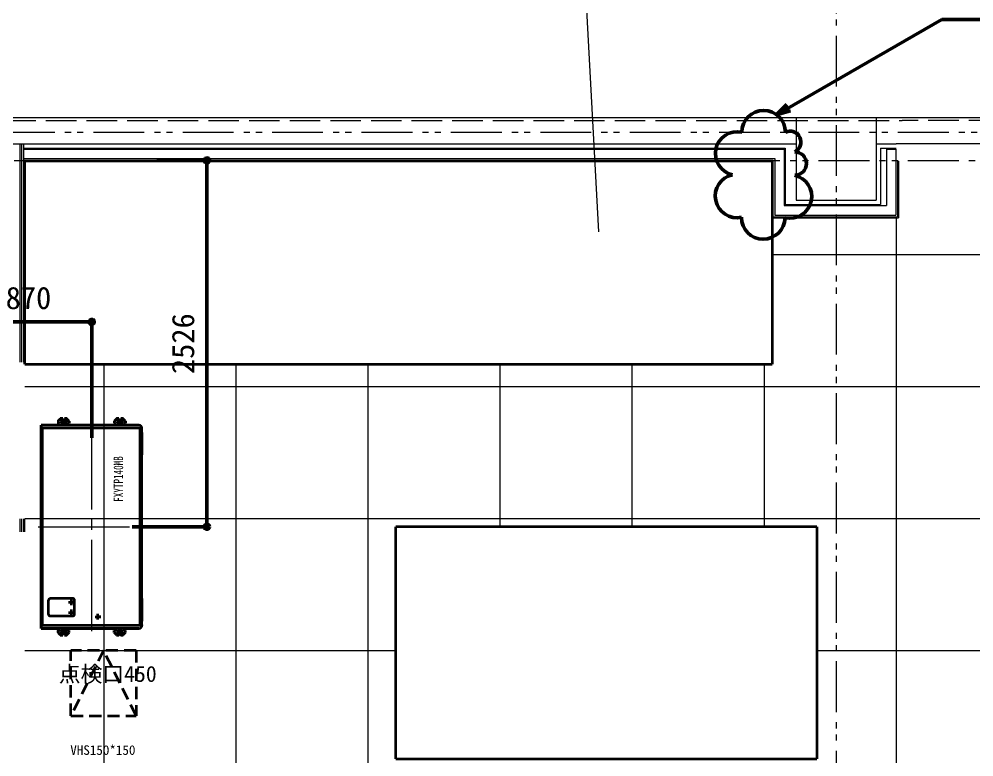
# Model space of a CAD drawing. Units: millimetres at full size. Extents: x -22551 to 92397, y -19340 to 14894.
# Drawn here: x 62992 to 69571, y 2208 to 7294 of the extents above; entities that cross this region are included whole.
import ezdxf
from ezdxf.enums import TextEntityAlignment as Align

# ---------------------------------------------------------------- set-up
doc = ezdxf.new("R2010")
doc.units = ezdxf.units.MM
doc.header["$LTSCALE"] = 70
doc.header["$PDMODE"] = 32
doc.header["$PDSIZE"] = 35
for name, pattern in [('CHAIN1', [8, 5, -1, 1, -1]), ('CHAIN2', [12, 9, -1, 1, -1]), ('DASHED1', [1.8, 1.2, -0.6]), ('DASHED3', [4, 3, -1]), ('DOUBLE_CHAIN1', [8.8, 5, -1, 0.6, -0.6, 0.6, -1])]:
    doc.linetypes.add(name, pattern=pattern)
for name, color, linetype, lineweight in [('2-0_通芯', 7, 'Continuous', 15), ('2-1_躯体', 7, 'Continuous', 15), ('2-3_間仕切り', 7, 'Continuous', 15), ('2-6_3-7', 7, 'Continuous', 15), ('4-2_5-3', 7, 'Continuous', 15), ('4-4_ジプトーン・ケイカル', 7, 'Continuous', 15), ('5-0_無題1', 1, 'Continuous', 60), ('6-0_無題1', 1, 'Continuous', 60), ('9-0_無題1', 5, 'Continuous', 40), ('9-1_無題2', 5, 'DASHED1', 40)]:
    doc.layers.add(name, color=color, linetype=linetype, lineweight=lineweight)
doc.styles.add('ＭＳ ゴシック', font='')
doc.styles.get('ＭＳ ゴシック').set_extended_font_data('MS Gothic')

# ---------------------------------------------------------------- blocks, each defined once
blk = doc.blocks.new('グループ部品-65')
at = {"layer": '9-0_無題1'}
for p, q in [((63030.02, 4914.77), (63030.02, 6314.77)), ((68180.02, 6314.77), (63030.02, 6314.77)), ((68180.02, 6314.77), (68180.02, 4914.77)), ((63030.02, 4914.77), (68180.02, 4914.77))]:
    blk.add_line(p, q, dxfattribs=at)
blk = doc.blocks.new('グループ部品-66')
at = {"layer": '9-0_無題1'}
for p, q in [((65588.52, 2194.77), (65588.52, 3794.77)), ((68488.52, 3794.77), (65588.52, 3794.77)), ((68488.52, 3794.77), (68488.52, 2194.77)), ((65588.52, 2194.77), (68488.52, 2194.77))]:
    blk.add_line(p, q, dxfattribs=at)
blk = doc.blocks.new('グループ部品-69')
at = {"layer": '9-0_無題1'}
for p, q in [((63274.77, 4538.81), (63274.77, 4541.11)), ((63274.77, 4541.11), (63291.77, 4541.11)), ((63274.77, 4541.11), (63274.77, 4538.81)), ((63291.77, 4541.11), (63274.77, 4541.11)), ((63291.77, 4541.11), (63291.77, 4525.11)), ((63291.77, 4525.11), (63291.77, 4541.11)), ((63303.77, 4541.11), (63303.77, 4525.11)), ((63303.77, 4541.11), (63303.77, 4525.11)), ((63320.77, 4541.11), (63303.77, 4541.11)), ((63320.77, 4538.81), (63320.77, 4541.11)), ((63662.77, 4541.11), (63662.77, 4538.81)), ((63679.77, 4541.11), (63662.77, 4541.11)), ((63679.77, 4541.11), (63679.77, 4525.11)), ((63679.77, 4525.11), (63679.77, 4541.11)), ((63691.77, 4541.11), (63691.77, 4525.11)), ((63691.77, 4541.11), (63691.77, 4525.11)), ((63708.77, 4541.11), (63691.77, 4541.11)), ((63708.77, 4538.81), (63708.77, 4541.11)), ((63817.77, 4494.11), (63142.77, 4494.11)), ((63142.77, 3094.11), (63142.77, 4494.11)), ((63142.77, 4494.11), (63142.77, 3094.11)), ((63269.77, 4494.11), (63142.77, 4494.11)), ((63837.74, 4475.11), (63142.77, 4475.11)), ((63837.77, 4474.11), (63142.77, 4474.11)), ((63151.77, 3114.11), (63151.77, 4474.11)), ((63152.77, 3114.11), (63152.77, 4474.11)), ((63259.77, 4522.04), (63259.77, 4509.11)), ((63259.77, 4522.04), (63259.77, 4509.11)), ((63261.23, 4525.57), (63274.77, 4538.81)), ((63274.77, 4538.81), (63261.23, 4525.57)), ((63269.77, 4499.11), (63269.77, 4494.11)), ((63269.77, 4499.11), (63269.77, 4494.11)), ((63291.77, 4525.11), (63283.77, 4525.11)), ((63283.77, 4525.11), (63291.77, 4525.11)), ((63311.77, 4513.11), (63283.77, 4513.11)), ((63311.77, 4513.11), (63283.77, 4513.11)), ((63311.77, 4525.11), (63303.77, 4525.11)), ((63303.77, 4525.11), (63311.77, 4525.11)), ((63334.31, 4525.57), (63320.77, 4538.81)), ((63334.31, 4525.57), (63320.77, 4538.81)), ((63325.77, 4499.11), (63325.77, 4494.11)), ((63325.77, 4494.11), (63325.77, 4499.11)), ((63657.77, 4494.11), (63325.77, 4494.11)), ((63335.77, 4522.04), (63335.77, 4509.11)), ((63335.77, 4509.11), (63335.77, 4522.04)), ((63647.77, 4522.04), (63647.77, 4509.11)), ((63647.77, 4522.04), (63647.77, 4509.11)), ((63649.23, 4525.57), (63662.77, 4538.81)), ((63662.77, 4538.81), (63649.23, 4525.57)), ((63657.77, 4499.11), (63657.77, 4494.11)), ((63657.77, 4499.11), (63657.77, 4494.11)), ((63679.77, 4525.11), (63671.77, 4525.11)), ((63671.77, 4525.11), (63679.77, 4525.11)), ((63699.77, 4513.11), (63671.77, 4513.11)), ((63699.77, 4513.11), (63671.77, 4513.11)), ((63699.77, 4525.11), (63691.77, 4525.11)), ((63691.77, 4525.11), (63699.77, 4525.11)), ((63722.31, 4525.57), (63708.77, 4538.81)), ((63722.31, 4525.57), (63708.77, 4538.81)), ((63713.77, 4499.11), (63713.77, 4494.11)), ((63713.77, 4494.11), (63713.77, 4499.11)), ((63817.77, 4494.11), (63713.77, 4494.11)), ((63723.77, 4522.04), (63723.77, 4509.11)), ((63723.77, 4509.11), (63723.77, 4522.04)), ((63826.37, 3114.11), (63826.37, 4474.11)), ((63837.57, 3114.11), (63837.57, 4474.11)), ((63837.77, 4470.11), (63837.77, 4474.11)), ((63837.77, 4470.11), (63837.77, 4474.11)), ((63837.77, 4470.11), (63837.57, 4470.11)), ((63837.57, 4470.11), (63837.77, 4470.11)), ((63837.57, 3118.11), (63837.57, 4470.11)), ((63838.37, 4444.87), (63837.57, 4444.87)), ((63838.37, 4444.87), (63838.37, 4289.11)), ((63838.37, 4289.11), (63837.57, 4289.11)), ((63363.97, 3299.11), (63203.97, 3299.11)), ((63838.37, 3299.11), (63837.57, 3299.11)), ((63838.37, 3299.11), (63838.37, 3143.35)), ((63193.97, 3189.11), (63193.97, 3289.11)), ((63373.97, 3274.11), (63351.77, 3274.11)), ((63373.97, 3189.11), (63373.97, 3289.11)), ((63363.97, 3179.11), (63203.97, 3179.11)), ((63554.77, 3174.11), (63534.77, 3174.11)), ((63837.77, 3114.11), (63142.77, 3114.11)), ((63837.74, 3113.11), (63142.77, 3113.11)), ((63817.77, 3094.11), (63142.77, 3094.11)), ((63142.77, 3094.11), (63269.77, 3094.11)), ((63269.77, 3089.11), (63269.77, 3094.11)), ((63269.77, 3094.11), (63269.77, 3089.11)), ((63325.77, 3089.11), (63325.77, 3094.11)), ((63325.77, 3094.11), (63657.77, 3094.11)), ((63325.77, 3089.11), (63325.77, 3094.11)), ((63657.77, 3089.11), (63657.77, 3094.11)), ((63657.77, 3094.11), (63657.77, 3089.11)), ((63713.77, 3089.11), (63713.77, 3094.11)), ((63713.77, 3094.11), (63817.77, 3094.11)), ((63713.77, 3089.11), (63713.77, 3094.11)), ((63837.57, 3143.35), (63838.37, 3143.35)), ((63837.77, 3118.11), (63837.57, 3118.11)), ((63837.77, 3118.11), (63837.57, 3118.11)), ((63837.77, 3118.11), (63837.77, 3114.11)), ((63837.77, 3114.11), (63837.77, 3118.11)), ((63259.77, 3066.18), (63259.77, 3079.11)), ((63259.77, 3079.11), (63259.77, 3066.18)), ((63261.23, 3062.65), (63274.77, 3049.41)), ((63274.77, 3049.41), (63274.77, 3047.11)), ((63274.77, 3047.11), (63291.77, 3047.11)), ((63274.77, 3047.11), (63291.77, 3047.11)), ((63311.77, 3075.11), (63283.77, 3075.11)), ((63283.77, 3075.11), (63311.77, 3075.11)), ((63291.77, 3063.11), (63283.77, 3063.11)), ((63291.77, 3063.11), (63283.77, 3063.11)), ((63291.77, 3047.11), (63291.77, 3063.11)), ((63291.77, 3047.11), (63291.77, 3063.11)), ((63303.77, 3047.11), (63303.77, 3063.11)), ((63311.77, 3063.11), (63303.77, 3063.11)), ((63303.77, 3063.11), (63303.77, 3047.11)), ((63311.77, 3063.11), (63303.77, 3063.11)), ((63303.77, 3047.11), (63320.77, 3047.11)), ((63320.77, 3049.41), (63334.31, 3062.65)), ((63334.31, 3062.64), (63320.77, 3049.41)), ((63320.77, 3047.11), (63320.77, 3049.41)), ((63335.77, 3066.18), (63335.77, 3079.11)), ((63335.77, 3066.18), (63335.77, 3079.11)), ((63647.77, 3066.18), (63647.77, 3079.11)), ((63647.77, 3079.11), (63647.77, 3066.18)), ((63649.23, 3062.65), (63662.77, 3049.41)), ((63649.23, 3062.64), (63662.77, 3049.41)), ((63662.77, 3049.41), (63662.77, 3047.11)), ((63662.77, 3049.41), (63662.77, 3047.11)), ((63662.77, 3047.11), (63679.77, 3047.11)), ((63699.77, 3075.11), (63671.77, 3075.11)), ((63671.77, 3075.11), (63699.77, 3075.11)), ((63679.77, 3063.11), (63671.77, 3063.11)), ((63679.77, 3063.11), (63671.77, 3063.11)), ((63679.77, 3047.11), (63679.77, 3063.11)), ((63699.77, 3063.11), (63691.77, 3063.11)), ((63691.77, 3063.11), (63691.77, 3047.11)), ((63699.77, 3063.11), (63691.77, 3063.11)), ((63691.77, 3047.11), (63708.77, 3047.11)), ((63708.77, 3049.41), (63722.31, 3062.65)), ((63722.31, 3062.64), (63708.77, 3049.41)), ((63708.77, 3049.41), (63708.77, 3047.11)), ((63708.77, 3047.11), (63708.77, 3049.41)), ((63723.77, 3066.18), (63723.77, 3079.11)), ((63723.77, 3066.18), (63723.77, 3079.11))]:
    blk.add_line(p, q, dxfattribs=at)
at = {"layer": '9-0_無題1', "color": 7, "linetype": 'CHAIN2', "lineweight": 15}
for p, q in [((63491.77, 3074.11), (63491.77, 4514.11)), ((63122.77, 3794.11), (63857.57, 3794.11))]:
    blk.add_line(p, q, dxfattribs=at)
at = {"layer": '9-0_無題1', "linetype": 'CHAIN1'}
for p, q in [((63351.77, 3254.11), (63351.77, 3294.11)), ((63331.77, 3274.11), (63371.77, 3274.11)), ((63351.77, 3184.11), (63351.77, 3224.11)), ((63331.77, 3204.11), (63371.77, 3204.11)), ((63514.77, 3174.11), (63554.77, 3174.11)), ((63534.77, 3154.11), (63534.77, 3194.11))]:
    blk.add_line(p, q, dxfattribs=at)
at = {"layer": '9-0_無題1'}
for points in [[(63320.77, 4538.81), (63320.77, 4541.11), (63303.77, 4541.11)], [(63662.77, 4538.81), (63662.77, 4541.11), (63679.77, 4541.11)], [(63708.77, 4538.81), (63708.77, 4541.11), (63691.77, 4541.11)], [(63261.23, 3062.64), (63274.77, 3049.41), (63274.77, 3047.11)], [(63320.77, 3049.41), (63320.77, 3047.11), (63303.77, 3047.11)], [(63662.77, 3047.11), (63679.77, 3047.11), (63679.77, 3063.11)], [(63708.77, 3047.11), (63691.77, 3047.11), (63691.77, 3063.11)]]:
    blk.add_lwpolyline(points, dxfattribs=at)
for centre in [(63297.77, 4519.11), (63685.77, 4519.11), (63297.77, 3069.11), (63685.77, 3069.11)]:
    blk.add_circle(centre, 10, dxfattribs=at)
for centre, radius, start, end in [((63264.77, 4522.04), 5, 135, 180), ((63264.77, 4522.04), 5, 135.00003, 179.99995), ((63264.77, 4509.11), 5, 180, 270), ((63264.77, 4509.11), 5, 179.99995, 270.00003), ((63264.77, 4499.11), 5, 359.99998, 90), ((63264.77, 4499.11), 5, 359.99995, 90.00003), ((63283.77, 4519.11), 6, 90, 270), ((63283.77, 4519.11), 6, 90, 269.99998), ((63311.77, 4519.11), 6, 270, 90), ((63311.77, 4519.11), 6, 269.99998, 90), ((63330.77, 4499.11), 5, 90, 180), ((63330.77, 4499.11), 5, 89.99994, 180.00003), ((63330.77, 4509.11), 5, 270, 359.99998), ((63330.77, 4509.11), 5, 270.00006, 359.99995), ((63330.77, 4522.04), 5, 359.99998, 44.99998), ((63330.77, 4522.04), 5, 0.00003, 44.99995), ((63652.77, 4522.04), 5, 135, 180), ((63652.77, 4522.04), 5, 135.00003, 179.99995), ((63652.77, 4509.11), 5, 180, 270), ((63652.77, 4509.11), 5, 179.99995, 270.00003), ((63652.77, 4499.11), 5, 359.99998, 90), ((63652.77, 4499.11), 5, 359.99995, 90.00003), ((63671.77, 4519.11), 6, 90, 270), ((63671.77, 4519.11), 6, 90, 270), ((63699.77, 4519.11), 6, 270, 90), ((63699.77, 4519.11), 6, 270, 90), ((63718.77, 4499.11), 5, 90, 180), ((63718.77, 4499.11), 5, 89.99994, 180.00003), ((63718.77, 4509.11), 5, 270, 359.99998), ((63718.77, 4509.11), 5, 270.00006, 359.99995), ((63718.77, 4522.04), 5, 359.99998, 44.99998), ((63718.77, 4522.04), 5, 0.00003, 44.99995), ((63817.77, 4474.11), 20, 359.99998, 90), ((63817.77, 4474.11), 20, 359.99995, 90.00003), ((63203.97, 3289.11), 10, 90, 180), ((63363.97, 3289.11), 10, 359.99998, 90), ((63203.97, 3189.11), 10, 180, 270), ((63363.97, 3189.11), 10, 270, 359.99998), ((63817.77, 3114.11), 20, 270, 359.99998), ((63817.77, 3114.11), 20, 269.99995, 0.00003), ((63264.77, 3079.11), 5, 90, 180), ((63264.77, 3079.11), 5, 89.99995, 180.00003), ((63264.77, 3066.18), 5, 180, 225), ((63264.77, 3066.18), 5, 180.00003, 224.99995), ((63264.77, 3089.11), 5, 270, 359.99998), ((63264.77, 3089.11), 5, 269.99995, 0.00003), ((63283.77, 3069.11), 6, 90, 270), ((63283.77, 3069.11), 6, 90, 269.99998), ((63311.77, 3069.11), 6, 270, 90), ((63311.77, 3069.11), 6, 269.99998, 90), ((63330.77, 3089.11), 5, 180, 270), ((63330.77, 3089.11), 5, 179.99995, 270.00005), ((63330.77, 3079.11), 5, 359.99998, 90), ((63330.77, 3079.11), 5, 0.00003, 89.99992), ((63330.77, 3066.18), 5, 314.99998, 359.99998), ((63330.77, 3066.18), 5, 315.00003, 359.99995), ((63652.77, 3079.11), 5, 90, 180), ((63652.77, 3079.11), 5, 89.99995, 180.00003), ((63652.77, 3066.18), 5, 180, 225), ((63652.77, 3066.18), 5, 180.00003, 224.99995), ((63652.77, 3089.11), 5, 270, 359.99998), ((63652.77, 3089.11), 5, 269.99995, 0.00003), ((63671.77, 3069.11), 6, 90, 270), ((63671.77, 3069.11), 6, 90, 270), ((63699.77, 3069.11), 6, 270, 90), ((63699.77, 3069.11), 6, 270, 90), ((63718.77, 3089.11), 5, 180, 270), ((63718.77, 3089.11), 5, 179.99995, 270.00005), ((63718.77, 3079.11), 5, 359.99998, 90), ((63718.77, 3079.11), 5, 0.00003, 89.99992), ((63718.77, 3066.18), 5, 314.99998, 359.99998), ((63718.77, 3066.18), 5, 315.00003, 359.99995)]:
    blk.add_arc(centre, radius, start, end, dxfattribs=at)
at = {"layer": '9-0_無題1', "color": 7, "style": 'ＭＳ ゴシック', "width": 0.7}
blk.add_text('FXYTP140MB', height=65.98, rotation=90, dxfattribs=at).set_placement((63728.27, 3966.47), align=Align.BOTTOM_LEFT)
blk = doc.blocks.new('グループ部品-104')
at = {"layer": '9-1_無題2'}
for p, q in [((63348.49, 2491.89), (63348.49, 2941.89)), ((63798.49, 2941.89), (63348.49, 2941.89)), ((63798.49, 2941.89), (63798.49, 2491.89)), ((63348.49, 2491.89), (63798.49, 2491.89))]:
    blk.add_line(p, q, dxfattribs=at)
blk = doc.blocks.new('グループ部品-105')
at = {"layer": '9-1_無題2'}
for p, q in [((63573.49, 2941.89), (63348.49, 2491.89)), ((63798.49, 2491.89), (63573.49, 2941.89))]:
    blk.add_line(p, q, dxfattribs=at)
blk.add_blockref('グループ部品-104', (0, 0), dxfattribs=at)
blk = doc.blocks.new('グループ部品-124')
at = {"layer": '6-0_無題1'}
for centre, radius, start, end in [((68122.04, 6514.13), 150, 0, 180), ((67939.87, 6367.62), 150, 77.61556, 257.61556), ((68304.21, 6446.38), 75, 295.40031, 115.40031), ((68336.38, 6298), 80.63, 270, 90), ((67938.86, 6074.38), 150, 101.98764, 281.98764), ((68303.19, 6071.08), 150, 257.2155, 77.2155), ((68120, 5926.23), 150, 179.45532, 359.45532)]:
    blk.add_arc(centre, radius, start, end, dxfattribs=at)

msp = doc.modelspace()

# ---------------------------------------------------------------- linework, layer by layer
at = {"layer": '2-0_通芯', "linetype": 'DOUBLE_CHAIN1'}
for p, q in [((68621.52, 10874.77), (68621.52, -7611.2)), ((46871.52, 6514.77), (92121.52, 6514.77)), ((45708.82, 6319.77), (89760.49, 6319.77))]:
    msp.add_line(p, q, dxfattribs=at)
at = {"layer": '2-1_躯体'}
for p, q in [((60936.52, 6614.77), (69076.52, 6614.77)), ((68346.52, 6614.77), (68346.52, 6044.77)), ((68896.52, 6614.77), (68896.52, 6044.77)), ((62896.52, 6434.77), (68346.52, 6434.77)), ((68896.52, 6434.77), (69036.52, 6434.77)), ((68346.52, 6044.77), (68896.52, 6044.77))]:
    msp.add_line(p, q, dxfattribs=at)
at = {"layer": '2-1_躯体', "linetype": 'DASHED3'}
msp.add_line((60936.52, 6594.77), (69076.52, 6594.77), dxfattribs=at)
at = {"layer": '2-3_間仕切り'}
for p, q in [((62999.02, 4928.27), (62999.02, 6434.77)), ((63011.52, 4928.27), (63011.52, 6434.77)), ((63024.02, 4928.27), (63024.02, 6434.77)), ((63024.02, 6404.77), (68270.02, 6404.77)), ((68270.02, 6404.77), (68270.02, 6014.77)), ((68926.52, 6404.77), (68926.52, 6014.77)), ((68926.52, 6404.77), (69036.52, 6404.77)), ((68968.02, 6398.27), (69033.02, 6398.27)), ((68968.02, 6398.27), (68968.02, 6008.27)), ((69033.02, 6398.27), (69033.02, 5943.27)), ((63024.02, 6333.27), (68198.52, 6333.27)), ((68198.52, 6333.27), (68198.52, 5943.27)), ((69045.52, 6320.77), (69045.52, 5930.77)), ((63030.02, 4928.27), (63030.02, 6314.77)), ((69051.52, 6314.77), (69051.52, 5924.77)), ((68263.52, 6008.27), (68968.02, 6008.27)), ((68270.02, 6014.77), (68926.52, 6014.77)), ((68180.02, 5924.77), (69051.52, 5924.77)), ((68186.02, 5930.77), (69045.52, 5930.77)), ((68198.52, 5943.27), (69033.02, 5943.27)), ((62999.02, 3758.27), (62999.02, 3848.27)), ((63011.52, 3758.27), (63011.52, 3848.27)), ((63024.02, 3758.27), (63024.02, 3848.27)), ((63030.02, 3758.27), (63030.02, 3848.27))]:
    msp.add_line(p, q, dxfattribs=at)
for points in [[(63024.02, 6398.27), (68263.52, 6398.27), (68263.52, 6008.27)], [(63024.02, 6320.77), (68186.02, 6320.77), (68186.02, 5930.77)], [(63024.02, 6314.77), (68180.02, 6314.77), (68180.02, 5924.77)]]:
    msp.add_lwpolyline(points, dxfattribs=at)
at = {"layer": '2-6_3-7'}
msp.add_line((66877.35, 7804.51), (66984.76, 5826.4), dxfattribs=at)
at = {"layer": '4-2_5-3'}
for p, q in [((69076.52, 6614.77), (71706.52, 6614.77)), ((71746.52, 6434.77), (69036.52, 6434.77))]:
    msp.add_line(p, q, dxfattribs=at)
at = {"layer": '4-2_5-3', "linetype": 'DASHED3'}
msp.add_line((71706.52, 6594.77), (69076.52, 6594.77), dxfattribs=at)
at = {"layer": '4-4_ジプトーン・ケイカル'}
for p, q in [((69035.02, 5924.77), (69035.02, -1341.73)), ((68180.02, 5671.52), (72358.02, 5671.52)), ((63575.02, 4914.77), (63575.02, 1278.27)), ((64485.02, 4914.77), (64485.02, -1341.73)), ((65395.02, 4914.77), (65395.02, -1341.73)), ((66305.02, 4914.77), (66305.02, 3794.77)), ((67215.02, 4914.77), (67215.02, 3794.77)), ((68125.02, 4914.77), (68125.02, 3794.77)), ((63030.02, 4761.52), (72358.02, 4761.52)), ((63030.02, 3851.52), (72358.02, 3851.52)), ((63030.02, 2941.52), (65588.52, 2941.52)), ((68488.52, 2941.52), (72358.02, 2941.52))]:
    msp.add_line(p, q, dxfattribs=at)
at = {"layer": '5-0_無題1'}
for p, q in [((63940.67, 6319.77), (64286.29, 6319.77)), ((64286.29, 6319.77), (64286.29, 3794.11)), ((62621.52, 5206.57), (63491.77, 5206.57)), ((63491.77, 4407.55), (63491.77, 5206.57)), ((63770.64, 3794.11), (64286.29, 3794.11))]:
    msp.add_line(p, q, dxfattribs=at)
for p in [(64286.29, 6319.77), (63491.77, 5206.57), (64286.29, 3794.11)]:
    msp.add_point(p, dxfattribs=at)
at = {"layer": '6-0_無題1'}
for p, q in [((68211.09, 6634.84), (69349.6, 7292.16)), ((69349.6, 7292.16), (71412.1, 7292.16)), ((68211.09, 6634.84), (68281.8, 6705.55)), ((68211.09, 6634.84), (68307.68, 6660.72))]:
    msp.add_line(p, q, dxfattribs=at)

# ---------------------------------------------------------------- block references
msp.add_blockref('グループ部品-124', (0, 0), dxfattribs=at)
at = {"layer": '9-0_無題1'}
for name in ['グループ部品-65', 'グループ部品-69', 'グループ部品-66']:
    msp.add_blockref(name, (0, 0), dxfattribs=at)
at = {"layer": '9-1_無題2'}
msp.add_blockref('グループ部品-105', (0, 0), dxfattribs=at)

# ---------------------------------------------------------------- texts
at = {"layer": '5-0_無題1', "style": 'ＭＳ ゴシック'}
msp.add_text('870', height=154, dxfattribs=at).set_placement((62899.15, 5248.57), align=Align.BOTTOM_LEFT)
msp.add_text('2526', height=154, rotation=90, dxfattribs=at).set_placement((64244.29, 4846.94), align=Align.BOTTOM_LEFT)
at = {"layer": '9-0_無題1', "color": 7, "style": 'ＭＳ ゴシック'}
msp.add_text('VHS150*150', height=65.98, dxfattribs=at).set_placement((63344.41, 2202.08), align=Align.BOTTOM_LEFT)
at = {"layer": '9-1_無題2', "color": 7, "style": 'ＭＳ ゴシック'}
msp.add_text('点検口450', height=110, dxfattribs=at).set_placement((63265.15, 2691.93), align=Align.BOTTOM_LEFT)

doc.saveas('drawing.dxf')
